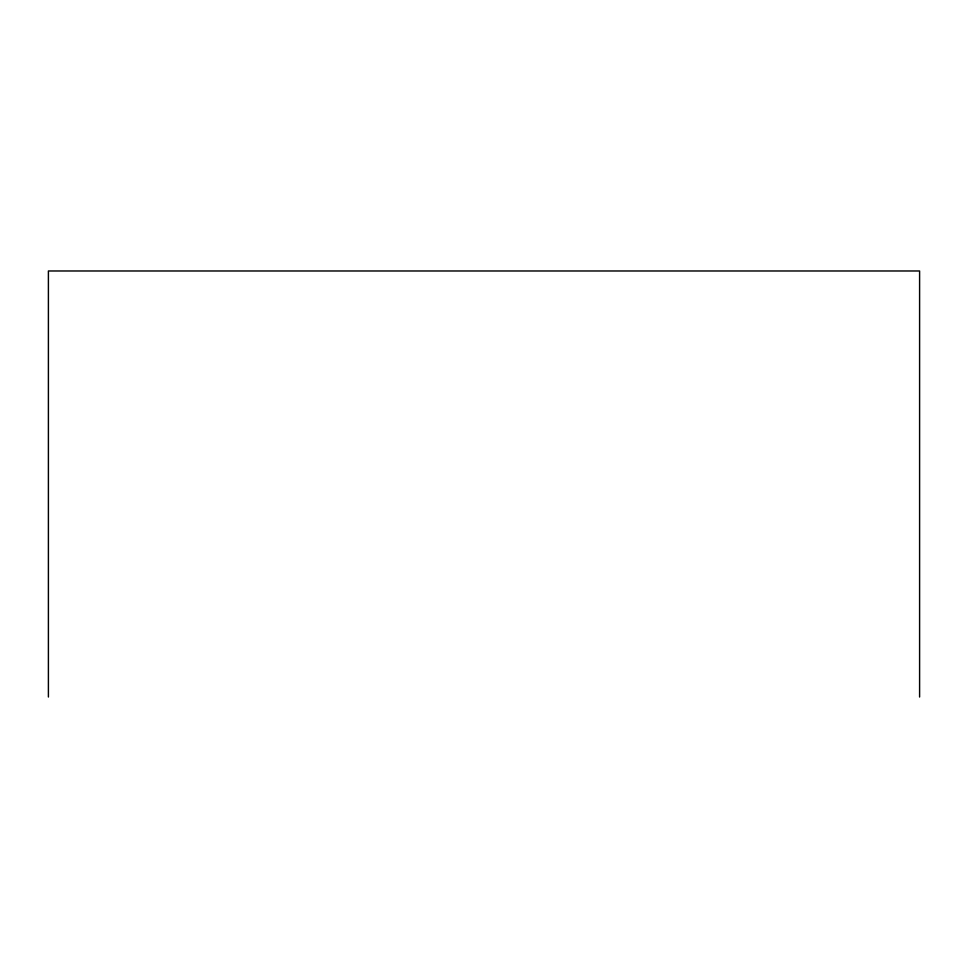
<?xml version="1.0" encoding="UTF-8"?>
<svg xmlns="http://www.w3.org/2000/svg" width="968" height="968" viewBox="0 0 968 968"><rect width="100%" height="100%" fill="white"/><g stroke="black" fill="none" stroke-linecap="round" stroke-linejoin="round"><path stroke-width="1.45" d="M919.6 697.02L919.6 270.979L48.4 270.979L48.4 697.02"/></g></svg>
